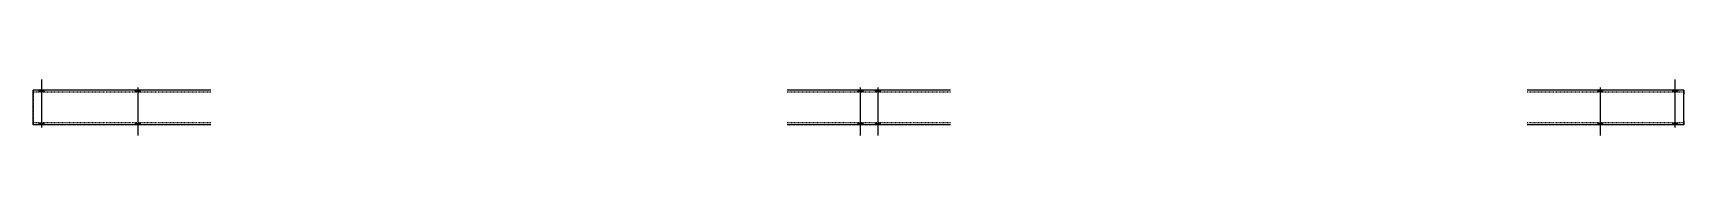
# Model space of a CAD drawing. Header units: millimetres. Extents: x 11 to 16211, y 3 to 272.
# Drawn here: x 11481 to 16211, y 3 to 163 of the extents above; entities that cross this region are included whole.
import ezdxf

# ---------------------------------------------------------------- set-up
doc = ezdxf.new("R2010")
doc.units = ezdxf.units.MM
doc.linetypes.add('DXK_LINE_DOT2', pattern=[3.9198, 1.9599, -1.9599])
doc.layers.add('STÅL', color=7, linetype='Continuous')

msp = doc.modelspace()

# ---------------------------------------------------------------- hatches: boundary and pattern name
at = {"layer": 'STÅL', "linetype": 'Continuous'}
for points in [[(11498.5, 126.5), (11512.5, 126.5), (11512.5, 132.5), (11498.5, 132.5)], [(11498.5, 126.5), (11512.5, 126.5), (11512.5, 132.5), (11498.5, 132.5)], [(11773.5, 126.5), (11787.5, 126.5), (11787.5, 132.5), (11773.5, 132.5)], [(11773.5, 126.5), (11787.5, 126.5), (11787.5, 132.5), (11773.5, 132.5)], [(13857.5, 132.5), (13843.5, 132.5), (13843.5, 126.5), (13857.5, 126.5)], [(13857.5, 132.5), (13843.5, 132.5), (13843.5, 126.5), (13857.5, 126.5)], [(13893.5, 126.5), (13907.5, 126.5), (13907.5, 132.5), (13893.5, 132.5)], [(13893.5, 126.5), (13907.5, 126.5), (13907.5, 132.5), (13893.5, 132.5)], [(15977.5, 132.5), (15963.5, 132.5), (15963.5, 126.5), (15977.5, 126.5)], [(15977.5, 132.5), (15963.5, 132.5), (15963.5, 126.5), (15977.5, 126.5)], [(16192.5, 132.5), (16178.5, 132.5), (16178.5, 126.5), (16192.5, 126.5)], [(16192.5, 132.5), (16178.5, 132.5), (16178.5, 126.5), (16192.5, 126.5)], [(11498.5, 32.5), (11512.5, 32.5), (11512.5, 38.5), (11498.5, 38.5)], [(11498.5, 32.5), (11512.5, 32.5), (11512.5, 38.5), (11498.5, 38.5)], [(11773.5, 32.5), (11787.5, 32.5), (11787.5, 38.5), (11773.5, 38.5)], [(11773.5, 32.5), (11787.5, 32.5), (11787.5, 38.5), (11773.5, 38.5)], [(13857.5, 38.5), (13843.5, 38.5), (13843.5, 32.5), (13857.5, 32.5)], [(13857.5, 38.5), (13843.5, 38.5), (13843.5, 32.5), (13857.5, 32.5)], [(13893.5, 32.5), (13907.5, 32.5), (13907.5, 38.5), (13893.5, 38.5)], [(13893.5, 32.5), (13907.5, 32.5), (13907.5, 38.5), (13893.5, 38.5)], [(15977.5, 38.5), (15963.5, 38.5), (15963.5, 32.5), (15977.5, 32.5)], [(15977.5, 38.5), (15963.5, 38.5), (15963.5, 32.5), (15977.5, 32.5)], [(16192.5, 38.5), (16178.5, 38.5), (16178.5, 32.5), (16192.5, 32.5)], [(16192.5, 38.5), (16178.5, 38.5), (16178.5, 32.5), (16192.5, 32.5)]]:
    msp.add_hatch(color=3, dxfattribs=at).paths.add_polyline_path(points)

# ---------------------------------------------------------------- linework, layer by layer
at = {"layer": 'STÅL', "color": 3, "linetype": 'Continuous'}
for p, q in [((11505.5, 25), (11505.5, 162.5)), ((11505.5, 25), (11505.5, 162.5)), ((16185.5, 25), (16185.5, 162.5)), ((16185.5, 25), (16185.5, 162.5)), ((11498.5, 126.5), (11498.5, 132.5)), ((11498.5, 126.5), (11498.5, 132.5)), ((11512.5, 126.5), (11512.5, 132.5)), ((11512.5, 126.5), (11512.5, 132.5)), ((11773.5, 132.5), (11773.5, 126.5)), ((11773.5, 132.5), (11773.5, 126.5)), ((11780.5, 140), (11780.5, 2.5)), ((11780.5, 140), (11780.5, 2.5)), ((11787.5, 132.5), (11787.5, 126.5)), ((11787.5, 132.5), (11787.5, 126.5)), ((13843.5, 132.5), (13843.5, 126.5)), ((13843.5, 132.5), (13843.5, 126.5)), ((13850.5, 140), (13850.5, 2.5)), ((13850.5, 140), (13850.5, 2.5)), ((13857.5, 132.5), (13857.5, 126.5)), ((13857.5, 132.5), (13857.5, 126.5)), ((13893.5, 132.5), (13893.5, 126.5)), ((13893.5, 132.5), (13893.5, 126.5)), ((13900.5, 140), (13900.5, 2.5)), ((13900.5, 140), (13900.5, 2.5)), ((13907.5, 132.5), (13907.5, 126.5)), ((13907.5, 132.5), (13907.5, 126.5)), ((15963.5, 132.5), (15963.5, 126.5)), ((15963.5, 132.5), (15963.5, 126.5)), ((15970.5, 140), (15970.5, 2.5)), ((15970.5, 140), (15970.5, 2.5)), ((15977.5, 132.5), (15977.5, 126.5)), ((15977.5, 132.5), (15977.5, 126.5)), ((16178.5, 126.5), (16178.5, 132.5)), ((16178.5, 126.5), (16178.5, 132.5)), ((16192.5, 126.5), (16192.5, 132.5)), ((16192.5, 126.5), (16192.5, 132.5)), ((11498.5, 32.5), (11498.5, 38.5)), ((11498.5, 32.5), (11498.5, 38.5)), ((11512.5, 32.5), (11512.5, 38.5)), ((11512.5, 32.5), (11512.5, 38.5)), ((11773.5, 38.5), (11773.5, 32.5)), ((11773.5, 38.5), (11773.5, 32.5)), ((11787.5, 38.5), (11787.5, 32.5)), ((11787.5, 38.5), (11787.5, 32.5)), ((13843.5, 38.5), (13843.5, 32.5)), ((13843.5, 38.5), (13843.5, 32.5)), ((13857.5, 38.5), (13857.5, 32.5)), ((13857.5, 38.5), (13857.5, 32.5)), ((13893.5, 38.5), (13893.5, 32.5)), ((13893.5, 38.5), (13893.5, 32.5)), ((13907.5, 38.5), (13907.5, 32.5)), ((13907.5, 38.5), (13907.5, 32.5)), ((15963.5, 38.5), (15963.5, 32.5)), ((15963.5, 38.5), (15963.5, 32.5)), ((15977.5, 38.5), (15977.5, 32.5)), ((15977.5, 38.5), (15977.5, 32.5)), ((16178.5, 32.5), (16178.5, 38.5)), ((16178.5, 32.5), (16178.5, 38.5)), ((16192.5, 32.5), (16192.5, 38.5)), ((16192.5, 32.5), (16192.5, 38.5))]:
    msp.add_line(p, q, dxfattribs=at)
at = {"layer": 'STÅL', "color": 2, "linetype": 'Continuous'}
for p, q in [((11989.5, 132.5), (11480.5, 132.5)), ((11480.5, 131.6), (11480.5, 132.5)), ((11480.5, 129), (11480.5, 131.6)), ((11480.5, 125.1), (11480.5, 129)), ((11480.5, 120.5), (11480.5, 125.1)), ((11480.5, 44.5), (11480.5, 120.5)), ((14109.5, 132.5), (13641.5, 132.5)), ((16210.5, 132.5), (15761.5, 132.5)), ((16210.5, 132.5), (16210.5, 131.6)), ((16210.5, 131.6), (16210.5, 129)), ((16210.5, 129), (16210.5, 125.1)), ((16210.5, 125.1), (16210.5, 120.5)), ((16210.5, 44.5), (16210.5, 120.5)), ((11480.5, 39.9), (11480.5, 44.5)), ((11480.5, 36), (11480.5, 39.9)), ((11480.5, 33.4), (11480.5, 36)), ((11480.5, 32.5), (11480.5, 33.4)), ((11989.5, 32.5), (11480.5, 32.5)), ((14109.5, 32.5), (13641.5, 32.5)), ((16210.5, 32.5), (15761.5, 32.5)), ((16210.5, 44.5), (16210.5, 39.9)), ((16210.5, 39.9), (16210.5, 36)), ((16210.5, 36), (16210.5, 33.4)), ((16210.5, 33.4), (16210.5, 32.5))]:
    msp.add_line(p, q, dxfattribs=at)
at = {"layer": 'STÅL', "color": 7, "linetype": 'DXK_LINE_DOT2'}
for p, q in [((11480.5, 132.5), (11480.5, 132.5)), ((11480.5, 132.5), (11480.5, 131.6)), ((11480.5, 131.6), (11480.5, 129)), ((11480.5, 129), (11480.5, 124.7)), ((11480.5, 126.5), (11480.5, 126.5)), ((11989.5, 126.5), (11480.5, 126.5)), ((11480.5, 126), (11480.5, 126.5)), ((11480.5, 126), (11480.5, 126.5)), ((11480.5, 125.1), (11480.5, 126)), ((11480.5, 125.1), (11480.5, 126)), ((11480.5, 122.8), (11480.5, 125.1)), ((11480.5, 124.7), (11480.5, 125.1)), ((11480.5, 122.8), (11480.5, 124.7)), ((11480.5, 124.7), (11480.5, 120.5)), ((11480.5, 122.8), (11480.5, 44.5)), ((11480.5, 122.8), (11480.5, 44.5)), ((11480.5, 42.2), (11480.5, 120.5)), ((14109.5, 126.5), (13641.5, 126.5)), ((16210.5, 126.5), (15761.5, 126.5)), ((16210.5, 131.6), (16210.5, 132.5)), ((16210.5, 129), (16210.5, 131.6)), ((16210.5, 125.1), (16210.5, 129)), ((16210.5, 126), (16210.5, 126.5)), ((16210.5, 126), (16210.5, 126.5)), ((16210.5, 125.1), (16210.5, 126)), ((16210.5, 125.1), (16210.5, 126)), ((16210.5, 122.8), (16210.5, 125.1)), ((16210.5, 124.7), (16210.5, 125.1)), ((16210.5, 120.5), (16210.5, 125.1)), ((16210.5, 122.8), (16210.5, 124.7)), ((16210.5, 42.2), (16210.5, 122.8)), ((16210.5, 42.2), (16210.5, 122.8)), ((16210.5, 42.2), (16210.5, 120.5)), ((11480.5, 44.5), (11480.5, 42.2)), ((11480.5, 42.2), (11480.5, 44.5)), ((11480.5, 42.2), (11480.5, 40.3)), ((11480.5, 40.3), (11480.5, 42.2)), ((11480.5, 42.2), (11480.5, 39)), ((11480.5, 40.3), (11480.5, 39)), ((11480.5, 39), (11480.5, 40.3)), ((11480.5, 39), (11480.5, 38.5)), ((11480.5, 38.5), (11480.5, 39)), ((11480.5, 39), (11480.5, 36)), ((11480.5, 38.5), (11480.5, 38.5)), ((11989.5, 38.5), (11480.5, 38.5)), ((11480.5, 36), (11480.5, 33.4)), ((11480.5, 33.4), (11480.5, 32.5)), ((11480.5, 32.5), (11480.5, 32.5)), ((14109.5, 38.5), (13641.5, 38.5)), ((16210.5, 38.5), (15761.5, 38.5)), ((16210.5, 42.2), (16210.5, 40.3)), ((16210.5, 40.3), (16210.5, 42.2)), ((16210.5, 39.9), (16210.5, 42.2)), ((16210.5, 40.3), (16210.5, 39)), ((16210.5, 39), (16210.5, 40.3)), ((16210.5, 36), (16210.5, 39.9)), ((16210.5, 39), (16210.5, 38.5)), ((16210.5, 38.5), (16210.5, 39)), ((16210.5, 33.4), (16210.5, 36)), ((16210.5, 32.5), (16210.5, 33.4))]:
    msp.add_line(p, q, dxfattribs=at)

doc.saveas('drawing.dxf')
